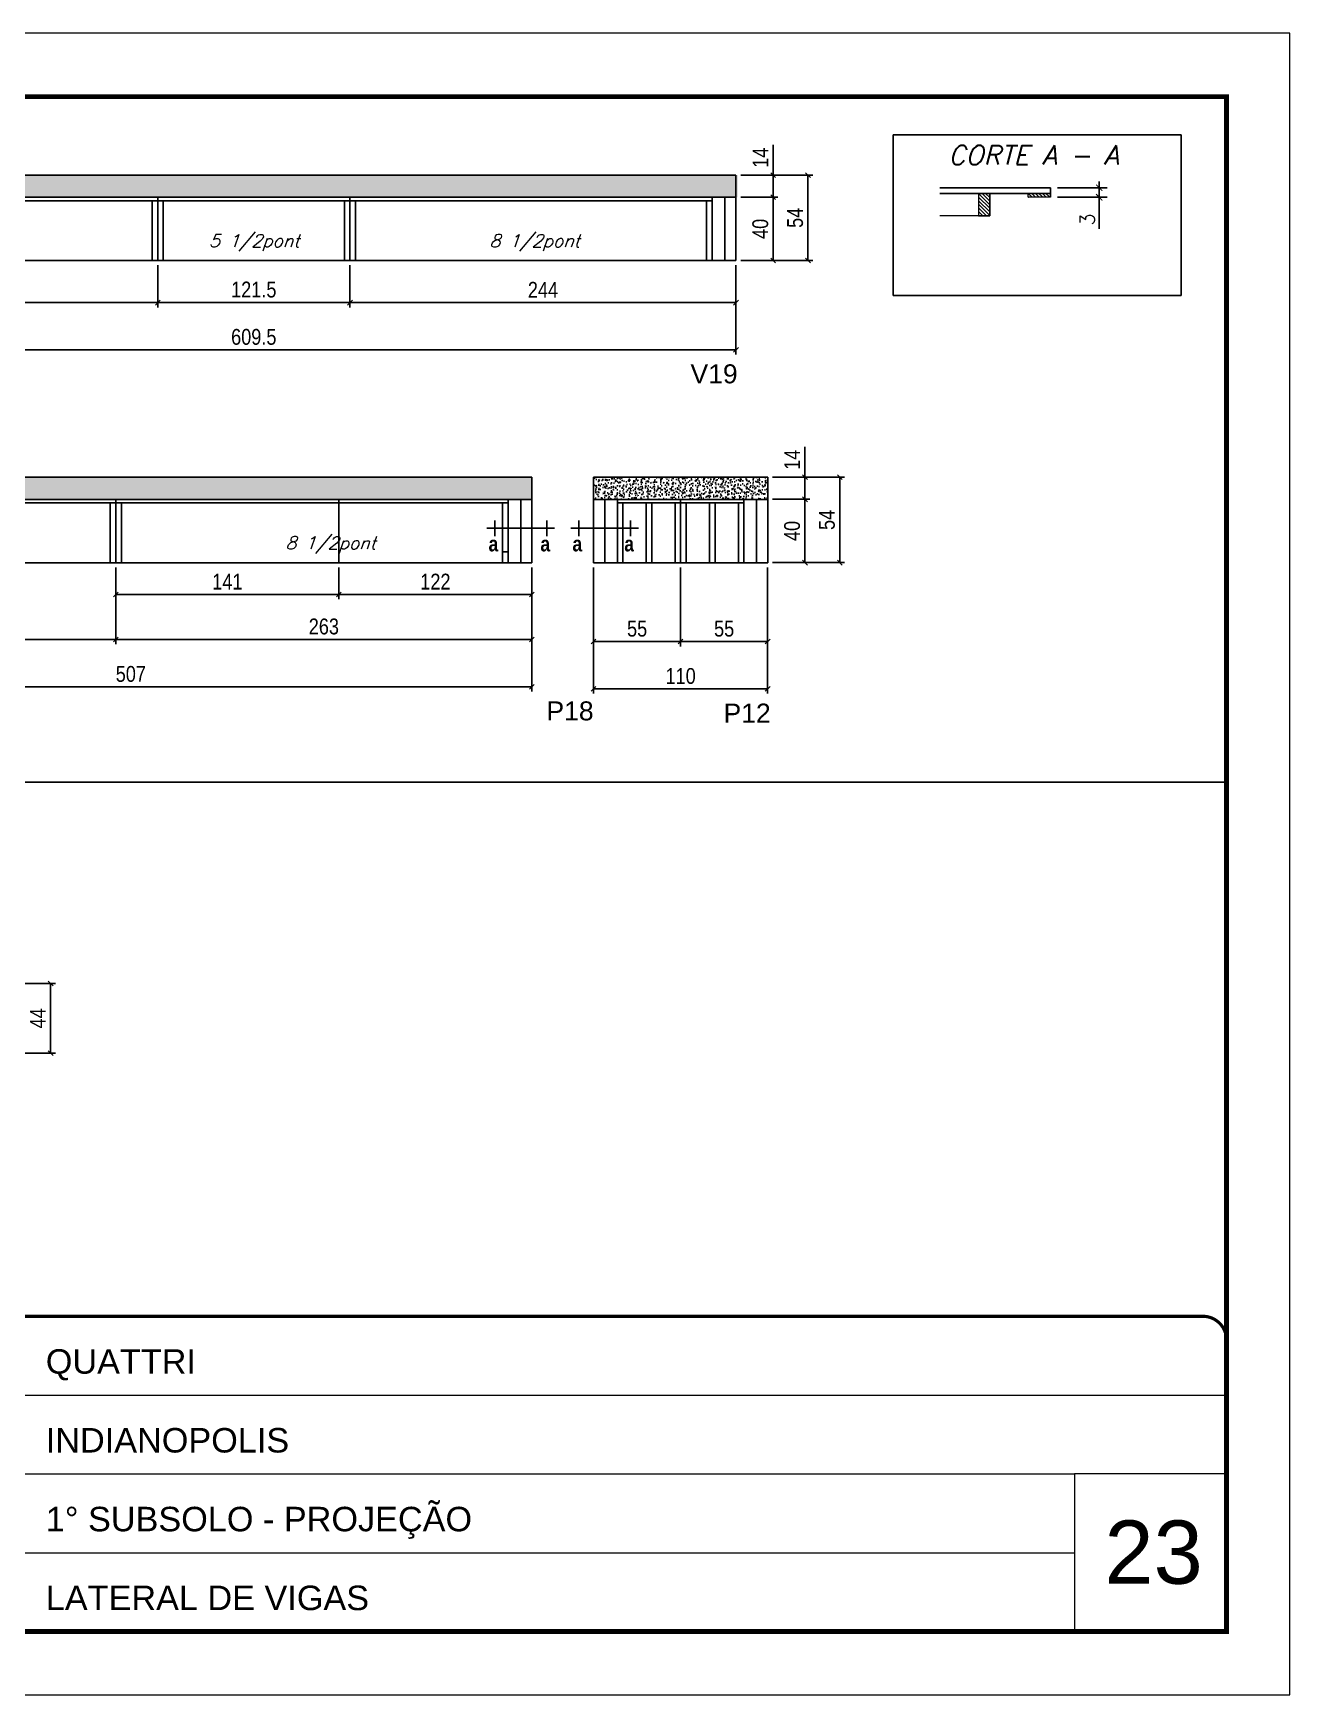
# Model space of a CAD drawing. Header units: millimetres. Extents: x 2921 to 9246, y 316 to 11751.
# Drawn here: x 6782 to 7576, y 3762 to 4812 of the extents above; entities that cross this region are included whole.
import ezdxf
from ezdxf.enums import TextEntityAlignment as Align

# ---------------------------------------------------------------- set-up
doc = ezdxf.new("R2010")
doc.units = ezdxf.units.MM
for name, pattern in [('CONTINUO', [0]), ('DASHED', [0.75, 0.5, -0.25]), ('HIDDEN', [9.525, 6.35, -3.175])]:
    doc.linetypes.add(name, pattern=pattern)
for name, color, linetype in [('1', 3, 'Continuous'), ('5', 5, 'Continuous'), ('8', 8, 'Continuous'), ('COTA', 241, 'Continuous'), ('Cotas', 1, 'Continuous'), ('detalhes', 4, 'Continuous'), ('Hachura', 253, 'Continuous'), ('NOMENCLATURA', 7, 'Continuous'), ('Painéis', 200, 'Continuous'), ('SARR_2.2x7', 40, 'Continuous'), ('SARR_3.5x7', 81, 'Continuous'), ('texto', 7, 'Continuous')]:
    doc.layers.add(name, color=color, linetype=linetype)
for name, color, linetype, lineweight in [('CARIMBO', 255, 'Continuous', 9), ('Folhas', 255, 'Continuous', 9), ('Madeira', 126, 'Continuous', 18), ('SARRAFO DE PRESSAO', 251, 'DASHED', 9), ('TEXTO PILAR', 3, 'Continuous', 15)]:
    doc.layers.add(name, color=color, linetype=linetype, lineweight=lineweight)
doc.styles.add('arial', font='arial.ttf')
doc.styles.add('COTA TECNICA', font='techl___.ttf', dxfattribs={"height": 10})
doc.styles.add('Romans', font='romans.shx')
doc.styles.get("Standard").update_dxf_attribs({"font": 'arial.ttf'})
doc.styles.add('TECNICA', font='techb___.ttf', dxfattribs={"height": 10})
doc.dimstyles.new('COTA PARA DETALHES', dxfattribs={"dimtxt": 9, "dimasz": 4, "dimexe": 5, "dimexo": 5, "dimgap": 3, "dimtad": 1, "dimdec": 1, "dimlfac": 0.5, "dimzin": 12, "dimdsep": 46, "dimtxsty": 'Romans', "dimblk": 'ARCHTICK', "dimcen": 10, "dimdle": 5, "dimclrd": 4, "dimclre": 4, "dimclrt": 240, "dimadec": 1, "dimazin": 3, "dimtfac": 1, "dimtdec": 1, "dimtmove": 0, "dimatfit": 3, "dimldrblk": 'ARCHTICK', "dimfxl": 1, "dimtolj": 1, "dimtzin": 12, "dimarcsym": 0})
doc.dimstyles.new('PAINEL', dxfattribs={"dimtxt": 10, "dimasz": 3, "dimexe": 3, "dimexo": 3, "dimgap": 3, "dimtad": 1, "dimdec": 1, "dimzin": 12, "dimdsep": 46, "dimtxsty": 'COTA TECNICA', "dimblk1": 'OBLIQUE', "dimblk2": 'OBLIQUE', "dimsah": 1, "dimcen": 0.9, "dimclrd": 4, "dimclre": 4, "dimclrt": 240, "dimadec": 1, "dimazin": 3, "dimtfac": 1, "dimtdec": 1, "dimtmove": 0, "dimatfit": 3, "dimfxl": 1, "dimtolj": 1, "dimtzin": 12, "dimarcsym": 0})
pattern_1 = [(315, (2770.8953, -6865.8177), (1.12253202, 1.12253202), [])]

# ---------------------------------------------------------------- blocks, each defined once
blk = doc.blocks.new('9999999999')
at = {"color": 30, "linetype": 'CONTINUO'}
for p, q in [((98564.6, 34379.6), (99584, 34379.6)), ((98564.6, 34329.8), (99488, 34329.8)), ((99584, 34329.8), (99488, 34329.8)), ((99488, 34329.8), (99488, 34230.2)), ((98564.6, 34280), (99488, 34280))]:
    blk.add_line(p, q, dxfattribs=at)
at = {"color": 30, "linetype": 'CONTINUO', "const_width": 2}
blk.add_lwpolyline([(99584, 34230.2), (99584, 34414.4, 0.414214), (99569, 34429.4), (98229, 34429.4, 0.414214), (98214, 34414.4), (98214, 34245.2, 0.414214), (98229, 34230.2), (99584, 34230.2)], format="xyb", dxfattribs=at)
at = {"layer": 'Folhas'}
blk.add_lwpolyline([(98139, 34190.2), (99624, 34190.2), (99624, 35240.2), (98139, 35240.2)], close=True, dxfattribs=at)
at = {"layer": 'Folhas', "color": 30, "const_width": 3}
blk.add_lwpolyline([(98214, 34230.2), (99584, 34230.2), (99584, 35200.2), (98214, 35200.2)], close=True, dxfattribs=at)
at = {"color": 7, "linetype": 'Continuous', "ltscale": 5, "style": 'arial'}
for s, height, p in [('QUATTRI', 15.48, (98837.7, 34393.1)), ('INDIANOPOLIS', 15.483, (98837.7, 34343.3)), ('1° SUBSOLO - PROJEÇÃO', 15.483, (98837.7, 34293.5)), ('LATERAL DE VIGAS', 15.483, (98837.7, 34243.7))]:
    blk.add_text(s, height=height, dxfattribs=at).set_placement(p)
blk = doc.blocks.new('_ArchTick')
at = {"color": 0, "linetype": 'ByBlock', "const_width": 0.15}
blk.add_lwpolyline([(-0.5, -0.5), (0.5, 0.5)], dxfattribs=at)
blk = doc.blocks.new('*D324')
at = {"layer": 'COTA', "color": 4, "lineweight": -2, "transparency": 16777216}
for p, q in [((7455.7, 4714), (7455.7, 4718)), ((7429.3, 4714), (7460.7, 4714)), ((7429.3, 4708), (7460.7, 4708)), ((7455.7, 4714), (7455.7, 4708)), ((7455.7, 4708), (7455.7, 4688))]:
    blk.add_line(p, q, dxfattribs=at)
at = {"layer": 'Defpoints', "color": 0, "transparency": 16777216}
for p in [(7424.3, 4714), (7424.3, 4708), (7455.7, 4708)]:
    blk.add_point(p, dxfattribs=at)
at = {"layer": 'COTA', "color": 4, "lineweight": -2, "transparency": 16777216, "xscale": 4, "yscale": 4, "zscale": 4}
for p, rotation in [((7455.7, 4714), 270), ((7455.7, 4708), 90)]:
    blk.add_blockref('_ArchTick', p, dxfattribs=dict(at, rotation=rotation))
at = {"layer": 'COTA', "color": 240, "transparency": 16777216, "insert": (7448.2, 4694), "char_height": 9, "attachment_point": 5, "rotation": 90, "style": 'Romans'}
blk.add_mtext('\\A1;3', dxfattribs=at)
blk = doc.blocks.new('_Oblique')
at = {"layer": '1', "color": 0, "lineweight": -2}
blk.add_line((-0.5, -0.5), (0.5, 0.5), dxfattribs=at)
blk = doc.blocks.new('*D297')
at = {"layer": 'COTA', "color": 4, "linetype": 'ByBlock', "lineweight": -2, "transparency": 16777216}
for p, q in [((6616.6, 4665), (6616.6, 4638.4)), ((6860.6, 4665), (6860.6, 4638.4)), ((6616.6, 4641.4), (6860.6, 4641.4))]:
    blk.add_line(p, q, dxfattribs=at)
at = {"layer": 'Defpoints', "color": 0, "linetype": 'ByBlock', "transparency": 16777216}
for p in [(6616.6, 4668), (6860.6, 4668), (6860.6, 4641.4)]:
    blk.add_point(p, dxfattribs=at)
at = {"layer": 'COTA', "color": 4, "linetype": 'ByBlock', "lineweight": -2, "transparency": 16777216, "xscale": 3, "yscale": 3, "zscale": 3, "rotation": 180}
blk.add_blockref('_Oblique', (6616.6, 4641.4), dxfattribs=at)
at = {"layer": 'COTA', "color": 4, "linetype": 'ByBlock', "lineweight": -2, "transparency": 16777216, "xscale": 3, "yscale": 3, "zscale": 3}
blk.add_blockref('_Oblique', (6860.6, 4641.4), dxfattribs=at)
at = {"layer": 'COTA', "color": 240, "linetype": 'ByBlock', "transparency": 16777216, "insert": (6738.6, 4649.5), "char_height": 10, "attachment_point": 5, "style": 'COTA TECNICA'}
blk.add_mtext('\\A1;244', dxfattribs=at)
blk = doc.blocks.new('*D298')
at = {"layer": 'COTA', "color": 4, "linetype": 'ByBlock', "lineweight": -2, "transparency": 16777216}
for p, q in [((6982.1, 4665), (6982.1, 4638.4)), ((7226.1, 4665), (7226.1, 4638.4)), ((6982.1, 4641.4), (7226.1, 4641.4))]:
    blk.add_line(p, q, dxfattribs=at)
at = {"layer": 'Defpoints', "color": 0, "linetype": 'ByBlock', "transparency": 16777216}
for p in [(6982.1, 4668), (7226.1, 4668), (7226.1, 4641.4)]:
    blk.add_point(p, dxfattribs=at)
at = {"layer": 'COTA', "color": 4, "linetype": 'ByBlock', "lineweight": -2, "transparency": 16777216, "xscale": 3, "yscale": 3, "zscale": 3, "rotation": 180}
blk.add_blockref('_Oblique', (6982.1, 4641.4), dxfattribs=at)
at = {"layer": 'COTA', "color": 4, "linetype": 'ByBlock', "lineweight": -2, "transparency": 16777216, "xscale": 3, "yscale": 3, "zscale": 3}
blk.add_blockref('_Oblique', (7226.1, 4641.4), dxfattribs=at)
at = {"layer": 'COTA', "color": 240, "linetype": 'ByBlock', "transparency": 16777216, "insert": (7104.1, 4649.5), "char_height": 10, "width": 210.731, "attachment_point": 5, "style": 'COTA TECNICA'}
blk.add_mtext('\\A1;244', dxfattribs=at)
blk = doc.blocks.new('*D950')
at = {"layer": 'COTA', "color": 4, "linetype": 'ByBlock', "lineweight": -2, "transparency": 16777216}
for p, q in [((6616.6, 4665), (6616.6, 4608.6)), ((7226.1, 4665), (7226.1, 4608.6)), ((6616.6, 4611.6), (7226.1, 4611.6))]:
    blk.add_line(p, q, dxfattribs=at)
at = {"layer": 'Defpoints', "color": 0, "linetype": 'ByBlock', "transparency": 16777216}
for p in [(6616.6, 4668), (7226.1, 4668), (7226.1, 4611.6)]:
    blk.add_point(p, dxfattribs=at)
at = {"layer": 'COTA', "color": 4, "linetype": 'ByBlock', "lineweight": -2, "transparency": 16777216, "xscale": 3, "yscale": 3, "zscale": 3, "rotation": 180}
blk.add_blockref('_Oblique', (6616.6, 4611.6), dxfattribs=at)
at = {"layer": 'COTA', "color": 4, "linetype": 'ByBlock', "lineweight": -2, "transparency": 16777216, "xscale": 3, "yscale": 3, "zscale": 3}
blk.add_blockref('_Oblique', (7226.1, 4611.6), dxfattribs=at)
at = {"layer": 'COTA', "color": 240, "linetype": 'ByBlock', "transparency": 16777216, "insert": (6921.3, 4619.7), "char_height": 10, "attachment_point": 5, "style": 'COTA TECNICA'}
blk.add_mtext('\\A1;609.5', dxfattribs=at)
blk = doc.blocks.new('*D299')
at = {"layer": 'COTA', "color": 4, "linetype": 'ByBlock', "lineweight": -2, "transparency": 16777216}
for p, q in [((6860.6, 4665), (6860.6, 4638.4)), ((6982.1, 4665), (6982.1, 4638.4)), ((6860.6, 4641.4), (6982.1, 4641.4))]:
    blk.add_line(p, q, dxfattribs=at)
at = {"layer": 'Defpoints', "color": 0, "linetype": 'ByBlock', "transparency": 16777216}
for p in [(6860.6, 4668), (6982.1, 4668), (6982.1, 4641.4)]:
    blk.add_point(p, dxfattribs=at)
at = {"layer": 'COTA', "color": 4, "linetype": 'ByBlock', "lineweight": -2, "transparency": 16777216, "xscale": 3, "yscale": 3, "zscale": 3, "rotation": 180}
blk.add_blockref('_Oblique', (6860.6, 4641.4), dxfattribs=at)
at = {"layer": 'COTA', "color": 4, "linetype": 'ByBlock', "lineweight": -2, "transparency": 16777216, "xscale": 3, "yscale": 3, "zscale": 3}
blk.add_blockref('_Oblique', (6982.1, 4641.4), dxfattribs=at)
at = {"layer": 'COTA', "color": 240, "linetype": 'ByBlock', "transparency": 16777216, "insert": (6921.3, 4649.6), "char_height": 10, "attachment_point": 5, "style": 'COTA TECNICA'}
blk.add_mtext('\\A1;121.5', dxfattribs=at)
blk = doc.blocks.new('*D300')
at = {"layer": 'Defpoints', "color": 0, "transparency": 16777216}
for p in [(7226.1, 4708), (7226.1, 4668), (7249.6, 4668)]:
    blk.add_point(p, dxfattribs=at)
at = {"layer": 'Painéis', "color": 4, "lineweight": -2, "transparency": 16777216}
for p, q in [((7229.1, 4708), (7252.6, 4708)), ((7249.6, 4708), (7249.6, 4668)), ((7229.1, 4668), (7252.6, 4668))]:
    blk.add_line(p, q, dxfattribs=at)
at = {"layer": 'Painéis', "color": 4, "lineweight": -2, "transparency": 16777216, "xscale": 3, "yscale": 3, "zscale": 3}
for p, rotation in [((7249.6, 4708), 90), ((7249.6, 4668), 270)]:
    blk.add_blockref('_Oblique', p, dxfattribs=dict(at, rotation=rotation))
at = {"layer": 'Painéis', "color": 240, "lineweight": 5, "transparency": 16777216, "insert": (7241.5, 4688), "char_height": 10, "attachment_point": 5, "rotation": 90, "style": 'COTA TECNICA'}
blk.add_mtext('\\A1;40', dxfattribs=at)
blk = doc.blocks.new('*D301')
at = {"layer": 'Defpoints', "color": 0, "transparency": 16777216}
for p in [(7226.1, 4722), (7249.6, 4722), (7226.1, 4708)]:
    blk.add_point(p, dxfattribs=at)
at = {"layer": 'Painéis', "color": 4, "lineweight": -2, "transparency": 16777216}
for p, q in [((7249.6, 4722), (7249.6, 4741.1)), ((7229.1, 4722), (7252.6, 4722)), ((7249.6, 4708), (7249.6, 4722)), ((7229.1, 4708), (7252.6, 4708))]:
    blk.add_line(p, q, dxfattribs=at)
at = {"layer": 'Painéis', "color": 4, "lineweight": -2, "transparency": 16777216, "xscale": 3, "yscale": 3, "zscale": 3}
for p, rotation in [((7249.6, 4722), 90), ((7249.6, 4708), 270)]:
    blk.add_blockref('_Oblique', p, dxfattribs=dict(at, rotation=rotation))
at = {"layer": 'Painéis', "color": 240, "lineweight": 5, "transparency": 16777216, "insert": (7241.6, 4733), "char_height": 10, "attachment_point": 5, "rotation": 90, "style": 'COTA TECNICA'}
blk.add_mtext('\\A1;14', dxfattribs=at)
blk = doc.blocks.new('*D302')
at = {"layer": 'Defpoints', "color": 0, "transparency": 16777216}
for p in [(7226.1, 4722), (7226.1, 4668), (7271.6, 4668)]:
    blk.add_point(p, dxfattribs=at)
at = {"layer": 'Painéis', "color": 4, "lineweight": -2, "transparency": 16777216}
for p, q in [((7229.1, 4722), (7274.6, 4722)), ((7271.6, 4722), (7271.6, 4668)), ((7229.1, 4668), (7274.6, 4668))]:
    blk.add_line(p, q, dxfattribs=at)
at = {"layer": 'Painéis', "color": 4, "lineweight": -2, "transparency": 16777216, "xscale": 3, "yscale": 3, "zscale": 3}
for p, rotation in [((7271.6, 4722), 90), ((7271.6, 4668), 270)]:
    blk.add_blockref('_Oblique', p, dxfattribs=dict(at, rotation=rotation))
at = {"layer": 'Painéis', "color": 240, "lineweight": 5, "transparency": 16777216, "insert": (7263.5, 4695), "char_height": 10, "attachment_point": 5, "rotation": 90, "style": 'COTA TECNICA'}
blk.add_mtext('\\A1;54', dxfattribs=at)
blk = doc.blocks.new('*D305')
at = {"layer": 'COTA', "color": 4, "linetype": 'ByBlock', "lineweight": -2, "transparency": 16777216}
for p, q in [((6590.1, 4474.1), (6590.1, 4425.5)), ((6834.1, 4474.1), (6834.1, 4425.5)), ((6590.1, 4428.5), (6834.1, 4428.5))]:
    blk.add_line(p, q, dxfattribs=at)
at = {"layer": 'Defpoints', "color": 0, "linetype": 'ByBlock', "transparency": 16777216}
for p in [(6590.1, 4477.1), (6834.1, 4477.1), (6834.1, 4428.5)]:
    blk.add_point(p, dxfattribs=at)
at = {"layer": 'COTA', "color": 4, "linetype": 'ByBlock', "lineweight": -2, "transparency": 16777216, "xscale": 3, "yscale": 3, "zscale": 3, "rotation": 180}
blk.add_blockref('_Oblique', (6590.1, 4428.5), dxfattribs=at)
at = {"layer": 'COTA', "color": 4, "linetype": 'ByBlock', "lineweight": -2, "transparency": 16777216, "xscale": 3, "yscale": 3, "zscale": 3}
blk.add_blockref('_Oblique', (6834.1, 4428.5), dxfattribs=at)
at = {"layer": 'COTA', "color": 240, "linetype": 'ByBlock', "transparency": 16777216, "insert": (6712.1, 4436.5), "char_height": 10, "attachment_point": 5, "style": 'COTA TECNICA'}
blk.add_mtext('\\A1;244', dxfattribs=at)
blk = doc.blocks.new('*D306')
at = {"layer": 'COTA', "color": 4, "linetype": 'ByBlock', "lineweight": -2, "transparency": 16777216}
for p, q in [((6834.1, 4474.1), (6834.1, 4425.5)), ((7097.1, 4474.1), (7097.1, 4425.5)), ((6834.1, 4428.5), (7097.1, 4428.5))]:
    blk.add_line(p, q, dxfattribs=at)
at = {"layer": 'Defpoints', "color": 0, "linetype": 'ByBlock', "transparency": 16777216}
for p in [(6834.1, 4477.1), (7097.1, 4477.1), (7097.1, 4428.5)]:
    blk.add_point(p, dxfattribs=at)
at = {"layer": 'COTA', "color": 4, "linetype": 'ByBlock', "lineweight": -2, "transparency": 16777216, "xscale": 3, "yscale": 3, "zscale": 3, "rotation": 180}
blk.add_blockref('_Oblique', (6834.1, 4428.5), dxfattribs=at)
at = {"layer": 'COTA', "color": 4, "linetype": 'ByBlock', "lineweight": -2, "transparency": 16777216, "xscale": 3, "yscale": 3, "zscale": 3}
blk.add_blockref('_Oblique', (7097.1, 4428.5), dxfattribs=at)
at = {"layer": 'COTA', "color": 240, "linetype": 'ByBlock', "transparency": 16777216, "insert": (6965.6, 4436.7), "char_height": 10, "width": 210.731, "attachment_point": 5, "style": 'COTA TECNICA'}
blk.add_mtext('\\A1;263', dxfattribs=at)
blk = doc.blocks.new('*D952')
at = {"layer": 'COTA', "color": 4, "linetype": 'ByBlock', "lineweight": -2, "transparency": 16777216}
for p, q in [((6590.1, 4474.1), (6590.1, 4395.6)), ((7097.1, 4474.1), (7097.1, 4395.6)), ((6590.1, 4398.6), (7097.1, 4398.6))]:
    blk.add_line(p, q, dxfattribs=at)
at = {"layer": 'Defpoints', "color": 0, "linetype": 'ByBlock', "transparency": 16777216}
for p in [(6590.1, 4477.1), (7097.1, 4477.1), (7097.1, 4398.6)]:
    blk.add_point(p, dxfattribs=at)
at = {"layer": 'COTA', "color": 4, "linetype": 'ByBlock', "lineweight": -2, "transparency": 16777216, "xscale": 3, "yscale": 3, "zscale": 3, "rotation": 180}
blk.add_blockref('_Oblique', (6590.1, 4398.6), dxfattribs=at)
at = {"layer": 'COTA', "color": 4, "linetype": 'ByBlock', "lineweight": -2, "transparency": 16777216, "xscale": 3, "yscale": 3, "zscale": 3}
blk.add_blockref('_Oblique', (7097.1, 4398.6), dxfattribs=at)
at = {"layer": 'COTA', "color": 240, "linetype": 'ByBlock', "transparency": 16777216, "insert": (6843.6, 4406.7), "char_height": 10, "attachment_point": 5, "style": 'COTA TECNICA'}
blk.add_mtext('\\A1;507', dxfattribs=at)
blk = doc.blocks.new('*D307')
at = {"layer": 'Defpoints', "color": 0, "transparency": 16777216}
for p in [(7246.1, 4517.1), (7246.1, 4477.1), (7269.7, 4477.1)]:
    blk.add_point(p, dxfattribs=at)
at = {"layer": 'Painéis', "color": 4, "lineweight": -2, "transparency": 16777216}
for p, q in [((7249.1, 4517.1), (7272.7, 4517.1)), ((7269.7, 4517.1), (7269.7, 4477.1)), ((7249.1, 4477.1), (7272.7, 4477.1))]:
    blk.add_line(p, q, dxfattribs=at)
at = {"layer": 'Painéis', "color": 4, "lineweight": -2, "transparency": 16777216, "xscale": 3, "yscale": 3, "zscale": 3}
for p, rotation in [((7269.7, 4517.1), 90), ((7269.7, 4477.1), 270)]:
    blk.add_blockref('_Oblique', p, dxfattribs=dict(at, rotation=rotation))
at = {"layer": 'Painéis', "color": 240, "lineweight": 5, "transparency": 16777216, "insert": (7261.6, 4497.1), "char_height": 10, "attachment_point": 5, "rotation": 90, "style": 'COTA TECNICA'}
blk.add_mtext('\\A1;40', dxfattribs=at)
blk = doc.blocks.new('*D308')
at = {"layer": 'Defpoints', "color": 0, "transparency": 16777216}
for p in [(7246.1, 4531.1), (7269.7, 4531.1), (7246.1, 4517.1)]:
    blk.add_point(p, dxfattribs=at)
at = {"layer": 'Painéis', "color": 4, "lineweight": -2, "transparency": 16777216}
for p, q in [((7269.7, 4531.1), (7269.7, 4550.2)), ((7249.1, 4531.1), (7272.7, 4531.1)), ((7269.7, 4517.1), (7269.7, 4531.1)), ((7249.1, 4517.1), (7272.7, 4517.1))]:
    blk.add_line(p, q, dxfattribs=at)
at = {"layer": 'Painéis', "color": 4, "lineweight": -2, "transparency": 16777216, "xscale": 3, "yscale": 3, "zscale": 3}
for p, rotation in [((7269.7, 4531.1), 90), ((7269.7, 4517.1), 270)]:
    blk.add_blockref('_Oblique', p, dxfattribs=dict(at, rotation=rotation))
at = {"layer": 'Painéis', "color": 240, "lineweight": 5, "transparency": 16777216, "insert": (7261.6, 4542.1), "char_height": 10, "attachment_point": 5, "rotation": 90, "style": 'COTA TECNICA'}
blk.add_mtext('\\A1;14', dxfattribs=at)
blk = doc.blocks.new('*D309')
at = {"layer": 'Defpoints', "color": 0, "transparency": 16777216}
for p in [(7246.1, 4531.1), (7246.1, 4477.1), (7291.7, 4477.1)]:
    blk.add_point(p, dxfattribs=at)
at = {"layer": 'Painéis', "color": 4, "lineweight": -2, "transparency": 16777216}
for p, q in [((7249.1, 4531.1), (7294.7, 4531.1)), ((7291.7, 4531.1), (7291.7, 4477.1)), ((7249.1, 4477.1), (7294.7, 4477.1))]:
    blk.add_line(p, q, dxfattribs=at)
at = {"layer": 'Painéis', "color": 4, "lineweight": -2, "transparency": 16777216, "xscale": 3, "yscale": 3, "zscale": 3}
for p, rotation in [((7291.7, 4531.1), 90), ((7291.7, 4477.1), 270)]:
    blk.add_blockref('_Oblique', p, dxfattribs=dict(at, rotation=rotation))
at = {"layer": 'Painéis', "color": 240, "lineweight": 5, "transparency": 16777216, "insert": (7283.6, 4504.1), "char_height": 10, "attachment_point": 5, "rotation": 90, "style": 'COTA TECNICA'}
blk.add_mtext('\\A1;54', dxfattribs=at)
blk = doc.blocks.new('*D310')
at = {"layer": 'Defpoints', "color": 0, "transparency": 16777216}
for p in [(6975.1, 4477.1), (7097.1, 4477.1), (6975.1, 4457)]:
    blk.add_point(p, dxfattribs=at)
at = {"layer": 'Painéis', "color": 4, "lineweight": -2, "transparency": 16777216}
for p, q in [((6975.1, 4474.1), (6975.1, 4454)), ((7097.1, 4474.1), (7097.1, 4454)), ((7097.1, 4457), (6975.1, 4457))]:
    blk.add_line(p, q, dxfattribs=at)
at = {"layer": 'Painéis', "color": 4, "lineweight": -2, "transparency": 16777216, "xscale": 3, "yscale": 3, "zscale": 3, "rotation": 180}
blk.add_blockref('_Oblique', (6975.1, 4457), dxfattribs=at)
at = {"layer": 'Painéis', "color": 4, "lineweight": -2, "transparency": 16777216, "xscale": 3, "yscale": 3, "zscale": 3}
blk.add_blockref('_Oblique', (7097.1, 4457), dxfattribs=at)
at = {"layer": 'Painéis', "color": 240, "lineweight": 5, "transparency": 16777216, "insert": (7036.1, 4465.1), "char_height": 10, "attachment_point": 5, "style": 'COTA TECNICA'}
blk.add_mtext('\\A1;122', dxfattribs=at)
blk = doc.blocks.new('*D311')
at = {"layer": 'Defpoints', "color": 0, "transparency": 16777216}
for p in [(6834.1, 4477.1), (6975.1, 4477.1), (6834.1, 4457)]:
    blk.add_point(p, dxfattribs=at)
at = {"layer": 'Painéis', "color": 4, "lineweight": -2, "transparency": 16777216}
for p, q in [((6834.1, 4474.1), (6834.1, 4454)), ((6975.1, 4474.1), (6975.1, 4454)), ((6975.1, 4457), (6834.1, 4457))]:
    blk.add_line(p, q, dxfattribs=at)
at = {"layer": 'Painéis', "color": 4, "lineweight": -2, "transparency": 16777216, "xscale": 3, "yscale": 3, "zscale": 3, "rotation": 180}
blk.add_blockref('_Oblique', (6834.1, 4457), dxfattribs=at)
at = {"layer": 'Painéis', "color": 4, "lineweight": -2, "transparency": 16777216, "xscale": 3, "yscale": 3, "zscale": 3}
blk.add_blockref('_Oblique', (6975.1, 4457), dxfattribs=at)
at = {"layer": 'Painéis', "color": 240, "lineweight": 5, "transparency": 16777216, "insert": (6904.6, 4465.1), "char_height": 10, "attachment_point": 5, "style": 'COTA TECNICA'}
blk.add_mtext('\\A1;141', dxfattribs=at)
blk = doc.blocks.new('*D312')
at = {"layer": 'Defpoints', "color": 0, "transparency": 16777216}
for p in [(7136.1, 4477.1), (7191.1, 4477.1), (7191.1, 4427.2)]:
    blk.add_point(p, dxfattribs=at)
at = {"layer": 'Painéis', "color": 4, "lineweight": -2, "transparency": 16777216}
for p, q in [((7136.1, 4474.1), (7136.1, 4424.2)), ((7191.1, 4474.1), (7191.1, 4424.2)), ((7136.1, 4427.2), (7191.1, 4427.2))]:
    blk.add_line(p, q, dxfattribs=at)
at = {"layer": 'Painéis', "color": 4, "lineweight": -2, "transparency": 16777216, "xscale": 3, "yscale": 3, "zscale": 3, "rotation": 180}
blk.add_blockref('_Oblique', (7136.1, 4427.2), dxfattribs=at)
at = {"layer": 'Painéis', "color": 4, "lineweight": -2, "transparency": 16777216, "xscale": 3, "yscale": 3, "zscale": 3}
blk.add_blockref('_Oblique', (7191.1, 4427.2), dxfattribs=at)
at = {"layer": 'Painéis', "color": 240, "lineweight": 5, "transparency": 16777216, "insert": (7163.6, 4435.3), "char_height": 10, "attachment_point": 5, "style": 'COTA TECNICA'}
blk.add_mtext('\\A1;55', dxfattribs=at)
blk = doc.blocks.new('*D965')
at = {"layer": 'Defpoints', "color": 0, "transparency": 16777216}
for p in [(7191.1, 4477.1), (7246.1, 4477.1), (7191.1, 4427.2)]:
    blk.add_point(p, dxfattribs=at)
at = {"layer": 'Painéis', "color": 4, "lineweight": -2, "transparency": 16777216}
for p, q in [((7191.1, 4474.1), (7191.1, 4424.2)), ((7246.1, 4474.1), (7246.1, 4424.2)), ((7246.1, 4427.2), (7191.1, 4427.2))]:
    blk.add_line(p, q, dxfattribs=at)
at = {"layer": 'Painéis', "color": 4, "lineweight": -2, "transparency": 16777216, "xscale": 3, "yscale": 3, "zscale": 3, "rotation": 180}
blk.add_blockref('_Oblique', (7191.1, 4427.2), dxfattribs=at)
at = {"layer": 'Painéis', "color": 4, "lineweight": -2, "transparency": 16777216, "xscale": 3, "yscale": 3, "zscale": 3}
blk.add_blockref('_Oblique', (7246.1, 4427.2), dxfattribs=at)
at = {"layer": 'Painéis', "color": 240, "lineweight": 5, "transparency": 16777216, "insert": (7218.6, 4435.3), "char_height": 10, "attachment_point": 5, "style": 'COTA TECNICA'}
blk.add_mtext('\\A1;55', dxfattribs=at)
blk = doc.blocks.new('*D337')
at = {"layer": 'Defpoints', "color": 0, "transparency": 16777216}
for p in [(7136.1, 4477.1), (7246.1, 4477.1), (7136.1, 4397.3)]:
    blk.add_point(p, dxfattribs=at)
at = {"layer": 'Painéis', "color": 4, "lineweight": -2, "transparency": 16777216}
for p, q in [((7136.1, 4474.1), (7136.1, 4394.3)), ((7246.1, 4474.1), (7246.1, 4394.3)), ((7246.1, 4397.3), (7136.1, 4397.3))]:
    blk.add_line(p, q, dxfattribs=at)
at = {"layer": 'Painéis', "color": 4, "lineweight": -2, "transparency": 16777216, "xscale": 3, "yscale": 3, "zscale": 3, "rotation": 180}
blk.add_blockref('_Oblique', (7136.1, 4397.3), dxfattribs=at)
at = {"layer": 'Painéis', "color": 4, "lineweight": -2, "transparency": 16777216, "xscale": 3, "yscale": 3, "zscale": 3}
blk.add_blockref('_Oblique', (7246.1, 4397.3), dxfattribs=at)
at = {"layer": 'Painéis', "color": 240, "lineweight": 5, "transparency": 16777216, "insert": (7191.1, 4405.4), "char_height": 10, "attachment_point": 5, "style": 'COTA TECNICA'}
blk.add_mtext('\\A1;110', dxfattribs=at)
blk = doc.blocks.new('*D341')
at = {"layer": 'COTA', "color": 4, "lineweight": -2, "transparency": 16777216}
for p, q in [((6772.5, 4211.1), (6795.9, 4211.1)), ((6792.9, 4211.1), (6792.9, 4167.1)), ((6772.5, 4167.1), (6795.9, 4167.1))]:
    blk.add_line(p, q, dxfattribs=at)
at = {"layer": 'Defpoints', "color": 0, "transparency": 16777216}
for p in [(6769.5, 4211.1), (6769.5, 4167.1), (6792.9, 4167.1)]:
    blk.add_point(p, dxfattribs=at)
at = {"layer": 'COTA', "color": 4, "lineweight": -2, "transparency": 16777216, "xscale": 3, "yscale": 3, "zscale": 3}
for p, rotation in [((6792.9, 4211.1), 90), ((6792.9, 4167.1), 270)]:
    blk.add_blockref('_Oblique', p, dxfattribs=dict(at, rotation=rotation))
at = {"layer": 'COTA', "color": 240, "transparency": 16777216, "insert": (6784.8, 4189.1), "char_height": 10, "attachment_point": 5, "rotation": 90, "style": 'COTA TECNICA'}
blk.add_mtext('\\A1;44', dxfattribs=at)

msp = doc.modelspace()

# ---------------------------------------------------------------- hatches: boundary and pattern name
at = {"layer": 'COTA', "linetype": 'ByBlock'}
h = msp.add_hatch(dxfattribs=at)
h.set_pattern_fill('AR-CONC', color=256, scale=0.03)
h.set_pattern_definition([(50, (-125092.9065, -29175.9715), (5.46554007, -0.47817257), [0.5715, -6.2865]), (355, (-125092.9065, -29175.9715), (-1.05730264, 5.73170536), [0.4572, -5.02921753]), (100.4514447, (-125092.451, -29176.0113), (4.40823741, 5.25353256), [0.48570026, -5.34270734]), (46.1842, (-125092.9065, -29174.4475), (8.13237123, -1.26126984), [0.85725, -9.42975]), (96.6355576, (-125092.229, -29174.5526), (7.122124, 7.42278374), [0.7285507, -8.01406824]), (351.184151, (-125092.9065, -29174.4475), (7.122124, 7.42278374), [0.685799, -7.54379196]), (21, (-125092.1445, -29174.8285), (4.54843174, -3.06795595), [0.5715, -6.2865]), (326, (-125092.1445, -29174.8285), (1.85406085, 5.52563898), [0.4572, -5.0292]), (71.451445, (-125091.7655, -29175.084), (6.40249258, 2.45768307), [0.48570026, -5.34269813]), (37.5, (-125092.9065, -29175.9715), (0.092658098, 2.536651166), [0, -4.96824, 0, -5.1054, 0, -5.04825]), (7.5, (-125092.9065, -29175.9715), (2.004589875, 3.005417245), [0, -2.91084, 0, -4.85394, 0, -1.92405]), (327.5, (-125094.6058, -29175.9715), (4.067717855, -0.17186232), [0, -1.905, 0, -5.9436, 0, -7.8867]), (317.5, (-125095.3678, -29175.9715), (4.44387544, 0.76279473), [0, -2.4765, 0, -3.94716, 0, -5.6007])])
h.paths.add_polyline_path([(6616.56, 4721.98), (6616.56, 4707.98), (7227.06, 4707.98), (7227.06, 4721.98)])
h = msp.add_hatch(dxfattribs=at)
h.set_pattern_fill('AR-CONC', color=256, scale=0.03)
h.set_pattern_definition([(50, (-125119.3685, -29366.892), (5.46554007, -0.47817257), [0.5715, -6.2865]), (355, (-125119.3685, -29366.892), (-1.05730264, 5.73170536), [0.4572, -5.02921753]), (100.4514447, (-125118.913, -29366.932), (4.40823741, 5.25353256), [0.48570026, -5.34270734]), (46.1842, (-125119.3685, -29365.368), (8.13237123, -1.26126984), [0.85725, -9.42975]), (96.6355576, (-125118.691, -29365.473), (7.122124, 7.42278374), [0.7285507, -8.01406824]), (351.184151, (-125119.3685, -29365.368), (7.122124, 7.42278374), [0.685799, -7.54379196]), (21, (-125118.6065, -29365.749), (4.54843174, -3.06795595), [0.5715, -6.2865]), (326, (-125118.6065, -29365.749), (1.85406085, 5.52563898), [0.4572, -5.0292]), (71.451445, (-125118.2275, -29366.0047), (6.40249258, 2.45768307), [0.48570026, -5.34269813]), (37.5, (-125119.3685, -29366.892), (0.092658098, 2.536651166), [0, -4.96824, 0, -5.1054, 0, -5.04825]), (7.5, (-125119.3685, -29366.892), (2.004589875, 3.005417245), [0, -2.91084, 0, -4.85394, 0, -1.92405]), (327.5, (-125121.0678, -29366.892), (4.067717855, -0.17186232), [0, -1.905, 0, -5.9436, 0, -7.8867]), (317.5, (-125121.8298, -29366.892), (4.44387544, 0.76279473), [0, -2.4765, 0, -3.94716, 0, -5.6007])])
h.paths.add_polyline_path([(7097.09, 4517.06), (7097.09, 4531.06), (6590.09, 4531.06), (6590.09, 4517.06)])
h = msp.add_hatch(dxfattribs=at)
h.set_pattern_fill('AR-CONC', color=256, scale=0.03)
h.set_pattern_definition([(50, (5388.4045, -12024.766), (5.4655401, -0.4781726), [0.5715, -6.2865]), (355, (5388.4045, -12024.766), (-1.0573026, 5.7317054), [0.4572, -5.0292175]), (100.451445, (5388.86, -12024.806), (4.4082374, 5.2535326), [0.4857003, -5.3427073]), (46.1842, (5388.4045, -12023.242), (8.1323712, -1.2612698), [0.85725, -9.42975]), (96.63556, (5389.082, -12023.347), (7.122124, 7.4227837), [0.7285507, -8.0140682]), (351.18415, (5388.4045, -12023.242), (7.122124, 7.4227837), [0.685799, -7.543792]), (21, (5389.1665, -12023.623), (4.5484317, -3.067956), [0.5715, -6.2865]), (326, (5389.1665, -12023.623), (1.8540609, 5.525639), [0.4572, -5.0292]), (71.451445, (5389.5456, -12023.8786), (6.4024926, 2.457683), [0.4857003, -5.3426981]), (37.5, (5388.4045, -12024.766), (0.0926581, 2.53665117), [0, -4.96824, 0, -5.1054, 0, -5.04825]), (7.5, (5388.4045, -12024.766), (2.00458988, 3.00541724), [0, -2.91084, 0, -4.85394, 0, -1.92405]), (327.5, (5386.7053, -12024.766), (4.06771786, -0.17186232), [0, -1.905, 0, -5.9436, 0, -7.8867]), (317.5, (5385.9433, -12024.766), (4.44387544, 0.7627947), [0, -2.4765, 0, -3.94716, 0, -5.6007])])
h.paths.add_polyline_path([(7246.12, 4531.06), (7246.12, 4517.06), (7136.12, 4517.06), (7136.12, 4531.06)])
at = {"layer": 'Hachura'}
h = msp.add_hatch(dxfattribs=at)
h.set_pattern_fill('ANSI31', color=256, scale=0.5, angle=270, style=0)
h.set_pattern_definition(pattern_1)
h.paths.add_polyline_path([(7386.48, 4710.36), (7379.48, 4710.36), (7379.48, 4696.36), (7386.48, 4696.36)])
h = msp.add_hatch(dxfattribs=at)
h.set_pattern_fill('ANSI31', color=256, scale=0.5, angle=270, style=0)
h.set_pattern_definition(pattern_1)
h.paths.add_polyline_path([(7410.86, 4710.36), (7410.86, 4707.96), (7424.84, 4707.96), (7424.84, 4710.36)])

# ---------------------------------------------------------------- linework, layer by layer
at = {"layer": '8', "linetype": 'ByBlock'}
msp.add_line((6166.13, 4338.45), (7536.13, 4338.45), dxfattribs=at)
at = {"layer": 'COTA', "linetype": 'ByBlock'}
for p, q in [((7226.06, 4721.98), (6616.56, 4721.98)), ((7226.06, 4707.98), (7226.06, 4721.98)), ((7097.09, 4531.06), (6590.09, 4531.06)), ((7097.09, 4517.06), (7097.09, 4531.06)), ((7246.12, 4531.06), (7136.12, 4531.06)), ((7136.12, 4517.06), (7136.12, 4531.06)), ((7246.12, 4517.06), (7246.12, 4531.06))]:
    msp.add_line(p, q, dxfattribs=at)
at = {"layer": 'Cotas', "linetype": 'HIDDEN', "ltscale": 50}
msp.add_lwpolyline([(7325.49, 4747.36), (7507.46, 4747.36), (7507.46, 4645.93), (7325.49, 4645.93)], close=True, dxfattribs=at)
at = {"layer": 'Madeira'}
msp.add_lwpolyline([(7386.48, 4710.36), (7386.48, 4696.36), (7355, 4696.36)], dxfattribs=at)
for points in [[(7386.48, 4696.36), (7386.48, 4710.36), (7379.48, 4710.36), (7379.48, 4696.36)], [(7410.86, 4710.36), (7424.84, 4710.36), (7424.84, 4707.96), (7410.86, 4707.96)]]:
    msp.add_lwpolyline(points, close=True, dxfattribs=at)
at = {"layer": 'NOMENCLATURA', "linetype": 'Continuous'}
for p, q in [((7111.48, 4498.84), (7068.71, 4498.84)), ((7073.71, 4503.82), (7073.71, 4493.87)), ((7106.48, 4503.82), (7106.48, 4493.87)), ((7164.51, 4498.84), (7121.74, 4498.84)), ((7126.74, 4503.82), (7126.74, 4493.87)), ((7159.51, 4503.82), (7159.51, 4493.87))]:
    msp.add_line(p, q, dxfattribs=at)
at = {"layer": 'Painéis', "linetype": 'ByBlock'}
for p, q in [((6616.56, 4707.98), (7226.06, 4707.98)), ((6860.56, 4667.98), (6860.56, 4707.98)), ((6982.06, 4667.98), (6982.06, 4707.98)), ((7226.06, 4667.98), (7226.06, 4707.98)), ((7424.84, 4713.96), (7354.98, 4713.96)), ((7424.84, 4710.36), (7355, 4710.36)), ((7424.84, 4713.96), (7424.84, 4707.96)), ((6616.56, 4667.98), (7226.06, 4667.98)), ((6590.09, 4517.06), (7097.09, 4517.06)), ((6834.09, 4477.06), (6834.09, 4517.06)), ((6975.09, 4477.06), (6975.09, 4517.06)), ((7097.09, 4477.06), (7097.09, 4517.06)), ((7246.12, 4517.06), (7136.12, 4517.06)), ((7191.12, 4477.06), (7191.12, 4517.06)), ((7246.12, 4477.06), (7246.12, 4517.06)), ((6590.09, 4477.06), (7097.09, 4477.06)), ((7246.12, 4477.06), (7136.12, 4477.06))]:
    msp.add_line(p, q, dxfattribs=at)
at = {"layer": 'Painéis'}
msp.add_line((7136.12, 4477.06), (7136.12, 4517.06), dxfattribs=at)
at = {"layer": 'SARR_2.2x7', "linetype": 'Continuous'}
for p, q in [((6631.56, 4705.78), (6860.56, 4705.78)), ((6860.56, 4705.78), (6982.06, 4705.78)), ((6982.06, 4705.78), (7211.06, 4705.78)), ((7219.06, 4667.98), (7219.06, 4707.98)), ((7090.09, 4477.06), (7090.09, 4517.06)), ((7143.12, 4477.06), (7143.12, 4517.06)), ((7239.12, 4477.06), (7239.12, 4517.06)), ((6605.09, 4514.86), (6834.09, 4514.86)), ((6834.09, 4514.86), (7082.09, 4514.86)), ((7191.12, 4514.86), (7151.12, 4514.86)), ((7231.12, 4514.86), (7191.12, 4514.86))]:
    msp.add_line(p, q, dxfattribs=at)
at = {"layer": 'SARR_3.5x7'}
for p, q in [((6857.06, 4705.78), (6857.06, 4667.98)), ((6860.56, 4705.78), (6860.56, 4667.98)), ((6864.06, 4705.78), (6864.06, 4667.98)), ((6978.56, 4705.78), (6978.56, 4667.98)), ((6982.06, 4705.78), (6982.06, 4667.98)), ((6985.56, 4705.78), (6985.56, 4667.98)), ((7207.56, 4705.78), (7207.56, 4667.98)), ((7211.06, 4707.98), (7211.06, 4667.98)), ((6857.06, 4667.98), (6860.56, 4667.98)), ((6860.56, 4667.98), (6864.06, 4667.98)), ((7207.56, 4667.98), (7211.06, 4667.98)), ((7082.09, 4517.06), (7082.09, 4477.06)), ((7151.12, 4517.06), (7151.12, 4477.06)), ((7231.12, 4517.06), (7231.12, 4477.06)), ((6830.59, 4514.86), (6830.59, 4477.06)), ((6834.09, 4514.86), (6834.09, 4477.06)), ((6837.59, 4514.86), (6837.59, 4477.06)), ((7078.59, 4514.86), (7078.59, 4477.06)), ((7154.62, 4514.86), (7154.62, 4477.06)), ((7169.4, 4514.86), (7169.4, 4477.06)), ((7172.9, 4514.86), (7172.9, 4477.06)), ((7187.62, 4514.86), (7187.62, 4477.06)), ((7191.12, 4514.86), (7191.12, 4477.06)), ((7194.62, 4514.86), (7194.62, 4477.06)), ((7209.4, 4514.86), (7209.4, 4477.06)), ((7212.9, 4514.86), (7212.9, 4477.06)), ((7227.62, 4514.86), (7227.62, 4477.06)), ((7078.59, 4483.84), (7082.09, 4483.84)), ((6830.59, 4477.06), (6834.09, 4477.06)), ((6834.09, 4477.06), (6837.59, 4477.06))]:
    msp.add_line(p, q, dxfattribs=at)

# ---------------------------------------------------------------- block references
at = {"layer": 'SARRAFO DE PRESSAO', "color": 6, "linetype": 'ByBlock'}
msp.add_blockref('9999999999', (-92047.85, -30428.56), dxfattribs=at)

# ---------------------------------------------------------------- texts
at = {"layer": '5', "linetype": 'Continuous'}
for s, p in [('V19', (7197.34, 4590.4)), ('P18', (7106.29, 4377.41)), ('P12', (7218.22, 4376.01))]:
    msp.add_text(s, height=12, rotation=359.99996, dxfattribs=at).set_placement(p)
at = {"layer": 'CARIMBO', "style": 'arial'}
msp.add_text('23', height=40, dxfattribs=at).set_placement((7458.99, 3831.79))
at = {"layer": 'detalhes', "style": 'TECNICA'}
for p in [(7069.71, 4484.19), (7102.48, 4484.19), (7122.74, 4484.19), (7155.51, 4484.19)]:
    msp.add_text('a', height=9.6, dxfattribs=at).set_placement(p)
at = {"layer": 'texto', "color": 2, "char_height": 8, "attachment_point": 5, "style": 'Romans'}
for s, insert in [('{\\Q19;\\C256;5 1/2pont}', (6921.55, 4679.2)), ('{\\Q19;\\C256;8 1/2pont}', (7098.84, 4679.2)), ('{\\Q19;\\C256;8 1/2pont}', (6969.88, 4488.28))]:
    msp.add_mtext(s, dxfattribs=dict(at, insert=insert))
at = {"layer": 'TEXTO PILAR', "color": 3, "style": 'Romans', "oblique": 15}
msp.add_text('CORTE A - A', height=12, dxfattribs=at).set_placement((7414.12, 4734.62), align=Align.MIDDLE)

# ---------------------------------------------------------------- dimensions: what is measured, and where the dimension line sits
at = {"layer": 'COTA'}
for base, p1, p2, dimstyle, picture, middle in [((7455.68, 4707.96), (7424.33, 4713.96), (7424.33, 4707.96), 'COTA PARA DETALHES', '*D324', (7448.18, 4693.96)), ((6792.89, 4167.11), (6769.49, 4211.11), (6769.49, 4167.11), 'PAINEL', '*D341', (6784.82, 4189.11))]:
    dim = msp.add_linear_dim(base=base, p1=p1, p2=p2, angle=90, dimstyle=dimstyle, dxfattribs=at)
    dim.commit()
    dim.dimension.update_dxf_attribs({"geometry": picture, "text_midpoint": middle})
at = {"layer": 'COTA', "linetype": 'ByBlock'}
for base, p1, p2, picture, middle in [((6860.56, 4641.44), (6616.56, 4667.98), (6860.56, 4667.98), '*D297', (6738.56, 4649.52)), ((7226.06, 4611.56), (6616.56, 4667.98), (7226.06, 4667.98), '*D950', (6921.31, 4619.7)), ((6982.06, 4641.44), (6860.56, 4667.98), (6982.06, 4667.98), '*D299', (6921.31, 4649.55)), ((6834.09, 4428.45), (6590.09, 4477.06), (6834.09, 4477.06), '*D305', (6712.09, 4436.52)), ((7097.09, 4398.57), (6590.09, 4477.06), (7097.09, 4477.06), '*D952', (6843.59, 4406.68))]:
    dim = msp.add_linear_dim(base=base, p1=p1, p2=p2, dimstyle='PAINEL', dxfattribs=at)
    dim.commit()
    dim.dimension.update_dxf_attribs({"geometry": picture, "text_midpoint": middle})
for base, p1, p2, picture, middle in [((7226.06, 4641.44), (6982.06, 4667.98), (7226.06, 4667.98), '*D298', (7104.06, 4649.52)), ((7097.09, 4428.45), (6834.09, 4477.06), (7097.09, 4477.06), '*D306', (6965.59, 4436.67))]:
    dim = msp.add_linear_dim(base=base, p1=p1, p2=p2, dimstyle='PAINEL', override={"dimtmove": 1}, dxfattribs=at)
    dim.commit()
    dim.dimension.update_dxf_attribs({"geometry": picture, "text_midpoint": middle})
at = {"layer": 'Painéis', "lineweight": 5}
for base, p1, p2, angle, picture, middle in [((7249.64, 4721.98), (7226.06, 4707.98), (7226.06, 4721.98), 90, '*D301', (7241.57, 4733.04)), ((7271.63, 4667.98), (7226.06, 4721.98), (7226.06, 4667.98), 90, '*D302', (7263.52, 4694.98)), ((7249.64, 4667.98), (7226.06, 4707.98), (7226.06, 4667.98), 90, '*D300', (7241.54, 4687.98)), ((7269.71, 4531.06), (7246.12, 4517.06), (7246.12, 4531.06), 90, '*D308', (7261.64, 4542.12)), ((7291.7, 4477.06), (7246.12, 4531.06), (7246.12, 4477.06), 90, '*D309', (7283.59, 4504.06)), ((7269.71, 4477.06), (7246.12, 4517.06), (7246.12, 4477.06), 90, '*D307', (7261.61, 4497.06)), ((7136.12, 4397.29), (7246.12, 4477.06), (7136.12, 4477.06), 180, '*D337', (7191.12, 4405.39)), ((7191.12, 4427.17), (7246.12, 4477.06), (7191.12, 4477.06), 180, '*D965', (7218.62, 4435.28))]:
    dim = msp.add_linear_dim(base=base, p1=p1, p2=p2, angle=angle, dimstyle='PAINEL', dxfattribs=at)
    dim.commit()
    dim.dimension.update_dxf_attribs({"geometry": picture, "text_midpoint": middle})
for base, p1, p2, picture, middle in [((6834.09, 4457.02), (6975.09, 4477.06), (6834.09, 4477.06), '*D311', (6904.59, 4465.09)), ((6975.09, 4457.02), (7097.09, 4477.06), (6975.09, 4477.06), '*D310', (7036.09, 4465.08)), ((7191.12, 4427.17), (7136.12, 4477.06), (7191.12, 4477.06), '*D312', (7163.62, 4435.28))]:
    dim = msp.add_linear_dim(base=base, p1=p1, p2=p2, dimstyle='PAINEL', dxfattribs=at)
    dim.commit()
    dim.dimension.update_dxf_attribs({"geometry": picture, "text_midpoint": middle})

doc.saveas('drawing.dxf')
